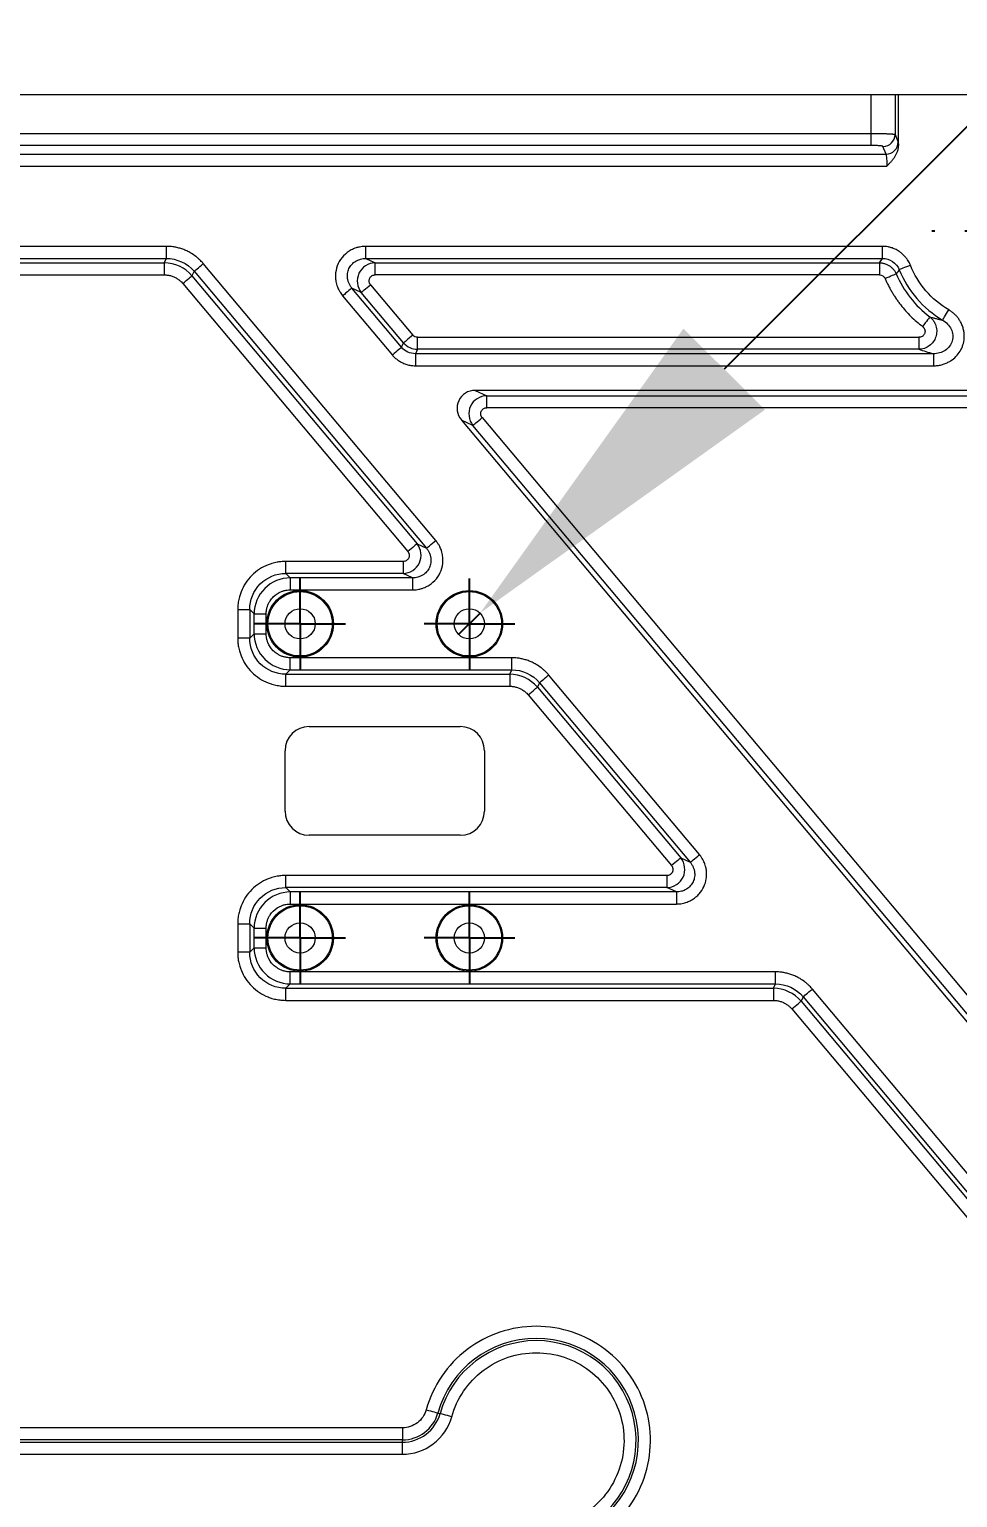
# Model space of a CAD drawing. Header units: millimetres. Extents: x 410 to 793, y 6 to 277.
# Drawn here: x 683.13 to 694.1, y 154.77 to 172.13 of the extents above; entities that cross this region are included whole.
import ezdxf

# ---------------------------------------------------------------- set-up
doc = ezdxf.new("R2010")
doc.units = ezdxf.units.MM
doc.header["$PDSIZE"] = -1
doc.layers.add('图框', color=7, linetype='Continuous')
doc.styles.add('SLDTEXTSTYLE4', font='TXT', dxfattribs={"width": 0.7})
doc.dimstyles.new('SLDDIMSTYLE2', dxfattribs={"dimtxt": 2.916667, "dimasz": 4.08, "dimexe": 0, "dimexo": 0.0625, "dimgap": 0.729167, "dimtad": 2, "dimdec": 1, "dimlfac": 7, "dimrnd": 1e-09, "dimzin": 12, "dimdsep": 46, "dimtxsty": 'SLDTEXTSTYLE4', "dimblk1": 'NONE', "dimsah": 1, "dimcen": 0, "dimadec": 0, "dimazin": 3, "dimtfac": 1, "dimtdec": 1, "dimtmove": 0, "dimatfit": 3, "dimldrblk": 'NONE', "dimfxl": 1, "dimfrac": 2, "dimtolj": 1, "dimtzin": 12, "dimarcsym": 0})

# ---------------------------------------------------------------- blocks, each defined once
blk = doc.blocks.new('_D_17')
at = {"layer": 'Defpoints', "color": 0, "transparency": 16777216}
for p in [(688.458, 165.23), (688.205, 164.977)]:
    blk.add_point(p, dxfattribs=at)
at = {"layer": '图框', "color": 0, "lineweight": -2, "transparency": 16777216}
for p, q in [((709.569, 186.341), (691.343, 168.115)), ((688.205, 164.977), (688.458, 165.23))]:
    blk.add_line(p, q, dxfattribs=at)
at = {"layer": '图框', "color": 0, "transparency": 16777216}
blk.add_solid([(690.862, 168.595), (691.824, 167.634), (688.458, 165.23)], dxfattribs=at)
at = {"layer": '图框', "color": 0, "transparency": 16777216, "insert": (701.182, 183.109), "char_height": 2.9167, "attachment_point": 1, "rotation": 45, "style": 'SLDTEXTSTYLE4'}
blk.add_mtext('\\A1;4-M3', dxfattribs=at)
blk = doc.blocks.new('_NONE')
blk = doc.blocks.new('SW_CENTERMARKSYMBOL_63')
at = {"layer": '图框', "color": 0}
for p, q in [((0, 0.357), (0, 0.536)), ((0, 0), (0, 0.357)), ((-0.357, 0), (-0.536, 0)), ((0, 0), (-0.357, 0)), ((0, 0), (0, -0.357)), ((0, 0), (0.357, 0)), ((0.357, 0), (0.536, 0)), ((0, -0.357), (0, -0.536))]:
    blk.add_line(p, q, dxfattribs=at)
blk = doc.blocks.new('SW_CENTERMARKSYMBOL_64')
at = {"layer": '图框', "color": 0}
for p, q in [((0, 0.357), (0, 0.536)), ((0, 0), (0, 0.357)), ((-0.357, 0), (-0.536, 0)), ((0, 0), (-0.357, 0)), ((0, 0), (0, -0.357)), ((0, 0), (0.357, 0)), ((0.357, 0), (0.536, 0)), ((0, -0.357), (0, -0.536))]:
    blk.add_line(p, q, dxfattribs=at)
blk = doc.blocks.new('SW_CENTERMARKSYMBOL_65')
at = {"layer": '图框', "color": 0}
for p, q in [((0, 0.357), (0, 0.536)), ((0, 0), (0, 0.357)), ((-0.357, 0), (-0.536, 0)), ((0, 0), (-0.357, 0)), ((0, 0), (0, -0.357)), ((0, 0), (0.357, 0)), ((0.357, 0), (0.536, 0)), ((0, -0.357), (0, -0.536))]:
    blk.add_line(p, q, dxfattribs=at)
blk = doc.blocks.new('SW_CENTERMARKSYMBOL_66')
at = {"layer": '图框', "color": 0}
for p, q in [((0, 0.357), (0, 0.536)), ((0, 0), (0, 0.357)), ((-0.357, 0), (-0.536, 0)), ((0, 0), (-0.357, 0)), ((0, 0), (0, -0.357)), ((0, 0), (0.357, 0)), ((0.357, 0), (0.536, 0)), ((0, -0.357), (0, -0.536))]:
    blk.add_line(p, q, dxfattribs=at)
blk = doc.blocks.new('SW_CENTERMARKSYMBOL_83')
at = {"layer": '图框', "color": 0}
for p, q in [((0, 0.714), (0, 0.75)), ((0, 0), (0, 0.357)), ((-0.714, 0), (-0.75, 0)), ((0, 0), (-0.357, 0)), ((0, 0), (0, -0.357)), ((0, 0), (0.357, 0)), ((0.714, 0), (0.75, 0)), ((0, -0.714), (0, -0.75))]:
    blk.add_line(p, q, dxfattribs=at)

msp = doc.modelspace()

# ---------------------------------------------------------------- linework, layer by layer
at = {"color": 7, "linetype": 'Continuous', "lineweight": 15}
for p, q in [((675.4326, 171.3605), (693.077, 171.3605)), ((693.077, 171.3605), (693.077, 170.9021)), ((693.077, 171.3605), (693.3625, 171.3605)), ((693.3625, 171.3605), (693.3625, 170.89)), ((693.3625, 171.3605), (693.4028, 171.3605)), ((693.4028, 170.7598), (693.4028, 171.3605)), ((693.4028, 171.3605), (698.8048, 171.3605)), ((675.4326, 170.9021), (693.077, 170.9021)), ((693.077, 170.9021), (693.077, 170.7598)), ((693.3625, 170.89), (693.3985, 170.7999)), ((693.077, 170.7598), (675.4326, 170.7598)), ((693.2557, 170.6576), (693.2198, 170.7477)), ((679.0356, 170.6576), (693.2557, 170.6576)), ((679.0356, 170.5153), (693.2648, 170.5153)), ((684.7507, 169.5664), (675.2906, 169.5664)), ((684.7507, 169.4241), (684.7507, 169.5664)), ((693.2139, 169.5664), (687.1064, 169.5664)), ((687.1064, 169.4241), (687.1064, 169.5664)), ((693.2139, 169.4241), (693.2139, 169.5664)), ((675.2906, 169.4241), (684.7507, 169.4241)), ((681.0339, 169.3719), (684.7264, 169.3719)), ((684.7264, 169.3719), (684.7507, 169.4241)), ((684.7264, 169.3719), (684.7264, 169.2296)), ((687.934, 166.0891), (685.1868, 169.3631)), ((687.1064, 169.4241), (693.2139, 169.4241)), ((687.1064, 169.4241), (687.2183, 169.3719)), ((687.2183, 169.3719), (693.1791, 169.3719)), ((687.2183, 169.2296), (687.2183, 169.3719)), ((693.1791, 169.3719), (693.2139, 169.4241)), ((693.1791, 169.3719), (693.1791, 169.2296)), ((681.0339, 169.2296), (684.7264, 169.2296)), ((684.9444, 169.1279), (687.604, 165.9583)), ((685.0778, 169.2716), (685.0534, 169.2194)), ((685.0534, 169.2194), (687.7131, 166.0498)), ((685.0778, 169.2716), (687.8249, 165.9976)), ((687.1638, 169.1127), (687.6638, 168.5168)), ((693.1791, 169.2296), (687.2183, 169.2296)), ((686.8339, 168.9819), (687.4215, 168.2817)), ((687.5305, 168.3732), (686.9429, 169.0734)), ((687.0548, 169.0212), (686.9429, 169.0734)), ((687.5548, 168.4254), (687.0548, 169.0212)), ((687.5305, 168.3732), (687.5548, 168.4254)), ((687.7183, 168.3491), (687.7183, 168.4914)), ((687.7183, 168.4914), (693.6444, 168.4914)), ((693.6444, 168.4914), (693.6444, 168.3491)), ((687.7183, 168.3491), (687.694, 168.2969)), ((687.694, 168.2969), (687.694, 168.1546)), ((693.8153, 168.2969), (687.694, 168.2969)), ((693.6444, 168.3491), (687.7183, 168.3491)), ((693.8153, 168.2969), (693.8153, 168.1546)), ((687.694, 168.1546), (693.8153, 168.1546)), ((697.6768, 167.8641), (688.4006, 167.8641)), ((688.4006, 167.8641), (688.5369, 167.8005)), ((688.5369, 167.8005), (696.3149, 167.8005)), ((688.5369, 167.6582), (688.5369, 167.8005)), ((688.4824, 167.5413), (698.7435, 155.3126)), ((696.3149, 167.6582), (688.5369, 167.6582)), ((688.237, 167.5134), (698.698, 155.0465)), ((688.3734, 167.4498), (688.237, 167.5134)), ((698.6345, 155.2211), (688.3734, 167.4498)), ((687.7131, 166.0498), (687.8249, 165.9976)), ((686.1627, 165.6991), (686.1627, 165.8414)), ((687.5495, 165.8414), (686.1627, 165.8414)), ((687.5495, 165.8414), (687.5495, 165.6991)), ((686.1627, 165.6991), (686.2149, 165.6469)), ((687.5495, 165.6991), (686.1627, 165.6991)), ((687.6614, 165.6469), (686.2149, 165.6469)), ((686.2149, 165.6469), (686.2149, 165.5046)), ((687.6614, 165.6469), (687.5495, 165.6991)), ((687.6614, 165.6469), (687.6614, 165.5046)), ((686.2149, 165.5046), (687.6614, 165.5046)), ((685.5935, 165.2722), (685.5935, 164.9346)), ((685.5935, 165.2722), (685.7358, 165.2722)), ((685.7358, 165.2722), (685.788, 165.22)), ((685.7358, 165.2722), (685.7358, 164.9346)), ((685.788, 164.9867), (685.788, 165.22)), ((685.788, 165.22), (685.9303, 165.22)), ((685.9303, 164.9867), (685.9303, 165.22)), ((685.7358, 164.9346), (685.5935, 164.9346)), ((685.788, 164.9867), (685.7358, 164.9346)), ((685.788, 164.9867), (685.9303, 164.9867)), ((688.8323, 164.7021), (686.2149, 164.7021)), ((686.2149, 164.5598), (686.2149, 164.7021)), ((688.8323, 164.5598), (688.8323, 164.7021)), ((686.1627, 164.5076), (686.2149, 164.5598)), ((686.1627, 164.5076), (688.808, 164.5076)), ((686.1627, 164.3653), (686.1627, 164.5076)), ((686.2149, 164.5598), (688.8323, 164.5598)), ((688.808, 164.5076), (688.8323, 164.5598)), ((688.808, 164.5076), (688.808, 164.3653)), ((691.0506, 162.3748), (689.2684, 164.4988)), ((686.1627, 164.3653), (688.808, 164.3653)), ((689.026, 164.2636), (690.7207, 162.244)), ((689.1594, 164.4073), (689.1351, 164.3551)), ((689.1351, 164.3551), (690.8297, 162.3355)), ((689.1594, 164.4073), (690.9416, 162.2833)), ((686.4387, 163.8891), (688.2244, 163.8891)), ((686.1529, 162.8891), (686.1529, 163.6034)), ((688.5101, 163.6034), (688.5101, 162.8891)), ((688.2244, 162.6034), (686.4387, 162.6034)), ((690.8297, 162.3355), (690.9416, 162.2833)), ((686.1627, 161.9848), (686.1627, 162.1271)), ((690.6662, 162.1271), (686.1627, 162.1271)), ((686.1627, 161.9848), (686.2149, 161.9326)), ((690.6662, 161.9848), (686.1627, 161.9848)), ((690.6662, 162.1271), (690.6662, 161.9848)), ((690.7781, 161.9326), (690.6662, 161.9848)), ((690.7781, 161.9326), (686.2149, 161.9326)), ((686.2149, 161.9326), (686.2149, 161.7903)), ((690.7781, 161.9326), (690.7781, 161.7903)), ((686.2149, 161.7903), (690.7781, 161.7903)), ((685.5935, 161.5579), (685.5935, 161.2203)), ((685.5935, 161.5579), (685.7358, 161.5579)), ((685.7358, 161.5579), (685.788, 161.5057)), ((685.7358, 161.5579), (685.7358, 161.2203)), ((685.788, 161.2725), (685.788, 161.5057)), ((685.788, 161.5057), (685.9303, 161.5057)), ((685.9303, 161.2725), (685.9303, 161.5057)), ((685.7358, 161.2203), (685.5935, 161.2203)), ((685.788, 161.2725), (685.7358, 161.2203)), ((685.788, 161.2725), (685.9303, 161.2725)), ((691.949, 160.9878), (686.2149, 160.9878)), ((686.2149, 160.8455), (686.2149, 160.9878)), ((691.949, 160.8455), (691.949, 160.9878)), ((686.1627, 160.7933), (686.2149, 160.8455)), ((686.1627, 160.7933), (691.9247, 160.7933)), ((686.1627, 160.651), (686.1627, 160.7933)), ((686.2149, 160.8455), (691.949, 160.8455)), ((691.9247, 160.7933), (691.949, 160.8455)), ((691.9247, 160.7933), (691.9247, 160.651)), ((698.9471, 152.9642), (692.3851, 160.7845)), ((686.1627, 160.651), (691.9247, 160.651)), ((692.276, 160.693), (692.2517, 160.6408)), ((692.2517, 160.6408), (698.7859, 152.8537)), ((692.276, 160.693), (698.8381, 152.8727)), ((692.1427, 160.5494), (698.6769, 152.7622)), ((687.9591, 155.7719), (687.9851, 155.7646)), ((687.5395, 155.5961), (642.5521, 155.5961)), ((687.5395, 155.5961), (687.5395, 155.4534)), ((687.5395, 155.4534), (642.5521, 155.4534)), ((642.5521, 155.4264), (687.5395, 155.4264)), ((687.5395, 155.4264), (687.5395, 155.4534)), ((687.5395, 155.2838), (687.5395, 155.4264)), ((642.5521, 155.2838), (687.5395, 155.2838))]:
    msp.add_line(p, q, dxfattribs=at)
at = {"color": 7, "linetype": 'Continuous', "lineweight": 15, "flags": 128}
for points in [[(685.0778, 169.2716), (685.0814, 169.2746), (685.0886, 169.2807), (685.0992, 169.2896), (685.1128, 169.301), (685.129, 169.3146), (685.1471, 169.3298), (685.1666, 169.3461), (685.1868, 169.3631)], [(693.544, 169.3434), (693.5195, 169.3335), (693.4959, 169.324), (693.474, 169.3152), (693.4544, 169.3073), (693.4379, 169.3007), (693.4251, 169.2956), (693.4163, 169.292), (693.4119, 169.2903)], [(684.9444, 169.1279), (684.9646, 169.1449), (684.9841, 169.1612), (685.0022, 169.1764), (685.0183, 169.19), (685.032, 169.2014), (685.0426, 169.2103), (685.0498, 169.2164), (685.0534, 169.2194)], [(687.0548, 169.0212), (687.0584, 169.0243), (687.0657, 169.0303), (687.0763, 169.0393), (687.0899, 169.0507), (687.106, 169.0642), (687.1242, 169.0794), (687.1436, 169.0958), (687.1638, 169.1127)], [(693.2444, 169.1866), (693.2686, 169.197), (693.292, 169.207), (693.3137, 169.2164), (693.3331, 169.2247), (693.3494, 169.2317), (693.3621, 169.2372), (693.3708, 169.2409), (693.3752, 169.2428)], [(686.9429, 169.0734), (686.9393, 169.0704), (686.9321, 169.0643), (686.9214, 169.0554), (686.9078, 169.044), (686.8917, 169.0304), (686.8736, 169.0152), (686.8541, 168.9989), (686.8339, 168.9819)], [(693.9239, 168.6942), (693.9263, 168.6982), (693.9311, 168.7064), (693.9382, 168.7183), (693.9472, 168.7336), (693.9579, 168.7517), (693.97, 168.7721), (693.9829, 168.794), (693.9963, 168.8167)], [(693.7738, 168.7324), (693.7709, 168.7286), (693.7652, 168.7211), (693.7568, 168.7101), (693.746, 168.696), (693.7333, 168.6792), (693.7189, 168.6604), (693.7035, 168.6401), (693.6876, 168.6192)], [(687.6638, 168.5168), (687.6436, 168.4999), (687.6242, 168.4835), (687.606, 168.4683), (687.5899, 168.4548), (687.5763, 168.4434), (687.5657, 168.4345), (687.5584, 168.4284), (687.5548, 168.4254)], [(687.5305, 168.3732), (687.5268, 168.3701), (687.5196, 168.3641), (687.509, 168.3552), (687.4954, 168.3437), (687.4792, 168.3302), (687.4611, 168.315), (687.4416, 168.2986), (687.4215, 168.2817)], [(688.3734, 167.4498), (688.377, 167.4528), (688.3843, 167.4589), (688.3949, 167.4678), (688.4085, 167.4792), (688.4246, 167.4928), (688.4427, 167.508), (688.4622, 167.5243), (688.4824, 167.5413)], [(687.7131, 166.0498), (687.7094, 166.0467), (687.7022, 166.0407), (687.6916, 166.0318), (687.678, 166.0203), (687.6618, 166.0068), (687.6437, 165.9916), (687.6242, 165.9752), (687.604, 165.9583)], [(687.8249, 165.9976), (687.8286, 166.0007), (687.8358, 166.0067), (687.8464, 166.0156), (687.86, 166.0271), (687.8762, 166.0406), (687.8943, 166.0558), (687.9138, 166.0722), (687.934, 166.0891)], [(689.1594, 164.4073), (689.163, 164.4103), (689.1703, 164.4164), (689.1809, 164.4253), (689.1945, 164.4367), (689.2106, 164.4503), (689.2287, 164.4655), (689.2482, 164.4818), (689.2684, 164.4988)], [(689.026, 164.2636), (689.0462, 164.2806), (689.0657, 164.2969), (689.0838, 164.3121), (689.1, 164.3257), (689.1136, 164.3371), (689.1242, 164.346), (689.1314, 164.3521), (689.1351, 164.3551)], [(690.8297, 162.3355), (690.8261, 162.3325), (690.8188, 162.3264), (690.8082, 162.3175), (690.7946, 162.3061), (690.7785, 162.2925), (690.7604, 162.2773), (690.7409, 162.261), (690.7207, 162.244)], [(690.9416, 162.2833), (690.9452, 162.2864), (690.9525, 162.2924), (690.9631, 162.3013), (690.9767, 162.3128), (690.9928, 162.3263), (691.011, 162.3415), (691.0304, 162.3579), (691.0506, 162.3748)], [(692.276, 160.693), (692.2797, 160.6961), (692.2869, 160.7021), (692.2975, 160.711), (692.3111, 160.7224), (692.3273, 160.736), (692.3454, 160.7512), (692.3649, 160.7676), (692.3851, 160.7845)], [(692.1427, 160.5494), (692.1629, 160.5663), (692.1824, 160.5826), (692.2005, 160.5978), (692.2166, 160.6114), (692.2302, 160.6228), (692.2408, 160.6317), (692.2481, 160.6378), (692.2517, 160.6408)], [(687.8217, 155.8103), (687.8476, 155.803), (687.8727, 155.796), (687.8959, 155.7896), (687.9164, 155.7838), (687.9335, 155.779), (687.9466, 155.7754), (687.9553, 155.773), (687.9591, 155.7719)], [(688.1225, 155.7263), (688.0965, 155.7335), (688.0715, 155.7405), (688.0483, 155.747), (688.0278, 155.7527), (688.0106, 155.7575), (687.9975, 155.7612), (687.9889, 155.7636), (687.9851, 155.7646)]]:
    msp.add_lwpolyline(points, dxfattribs=at)
at = {"color": 7, "linetype": 'Continuous', "lineweight": 15}
for centre, radius in [((686.3315, 165.1034), 0.3929), ((686.3315, 165.1034), 0.3804), ((688.3315, 165.1034), 0.3929), ((688.3315, 165.1034), 0.3804), ((686.3315, 165.1034), 0.1786), ((688.3315, 165.1034), 0.1786), ((686.3315, 161.3891), 0.3929), ((686.3315, 161.3891), 0.3804), ((688.3315, 161.3891), 0.3929), ((688.3315, 161.3891), 0.3804), ((686.3315, 161.3891), 0.1786), ((688.3315, 161.3891), 0.1786)]:
    msp.add_circle(centre, radius, dxfattribs=at)
for centre, radius, start, end in [((693.2195, 170.8908), 0.1431, 270.1136, 359.70329), ((693.2554, 170.8007), 0.1431, 270.11274, 359.70415), ((694.5458, 169.7462), 1.2221, 201.90606, 239.41106), ((694.5458, 169.7462), 1.2743, 203.27034, 232.71062), ((686.4387, 163.6034), 0.2857, 90, 180), ((688.2244, 163.6034), 0.2857, 0, 90), ((686.4387, 162.8891), 0.2857, 180, 270), ((688.2244, 162.8891), 0.2857, 270, 0), ((689.1218, 155.4472), 1.2072, 301.26313, 164.39706), ((689.1218, 155.4472), 1.1802, 301.26313, 164.39706), ((687.5395, 155.8891), 0.4357, 270, 344.39706), ((687.5395, 155.8891), 0.4627, 270, 344.39706)]:
    msp.add_arc(centre, radius, start, end, dxfattribs=at)
msp.add_ellipse((688.4041, 167.649), major_axis=(0.1983, -0.0925), ratio=0.9792372, start_param=2.015219, end_param=4.2679663, dxfattribs=at)
for points, knots in [([(693.077, 170.9021), (693.084, 170.9021), (693.098, 170.9021), (693.119, 170.902), (693.14, 170.9018), (693.1609, 170.9016), (693.1815, 170.9012), (693.2017, 170.9009), (693.2214, 170.9004), (693.2404, 170.8999), (693.2586, 170.8993), (693.2758, 170.8986), (693.2925, 170.8978), (693.3089, 170.8969), (693.3246, 170.8958), (693.339, 170.8946), (693.3508, 170.8932), (693.3597, 170.8917), (693.3616, 170.8906), (693.3625, 170.89)], [0, 0, 0, 0, 0.0476348, 0.0957922, 0.1444728, 0.193677, 0.2434053, 0.2936581, 0.344436, 0.3957393, 0.4475685, 0.4999239, 0.553583, 0.6131707, 0.678686, 0.750128, 0.8274953, 0.9107865, 1, 1, 1, 1]), ([(693.2198, 170.7477), (693.2195, 170.7481), (693.219, 170.7489), (693.2166, 170.75), (693.2132, 170.7511), (693.2067, 170.7526), (693.1954, 170.7544), (693.1769, 170.7563), (693.1545, 170.7579), (693.1295, 170.759), (693.1034, 170.7597), (693.0858, 170.7598), (693.077, 170.7598)], [0, 0, 0, 0, 0.0604744, 0.1204677, 0.1804952, 0.2410714, 0.3707763, 0.5007267, 0.6302423, 0.7600056, 0.8799325, 1, 1, 1, 1]), ([(693.2648, 170.5153), (693.2733, 170.5238), (693.2903, 170.5409), (693.3156, 170.5678), (693.3389, 170.5953), (693.36, 170.6248), (693.3777, 170.6554), (693.3901, 170.6851), (693.3978, 170.7121), (693.402, 170.7359), (693.4025, 170.7519), (693.4028, 170.7598)], [0, 0, 0, 0, 0.1251256, 0.2502969, 0.383064, 0.5001578, 0.6266629, 0.7498317, 0.8338706, 0.9176559, 1, 1, 1, 1]), ([(693.3985, 170.7999), (693.3987, 170.7993), (693.3991, 170.798), (693.3998, 170.7945), (693.4004, 170.7899), (693.401, 170.7842), (693.4016, 170.7773), (693.4022, 170.7692), (693.4026, 170.763), (693.4028, 170.7598)], [0, 0, 0, 0, 0.1444081, 0.2872759, 0.4292102, 0.5708298, 0.7127574, 0.8556118, 1, 1, 1, 1]), ([(685.1868, 169.3631), (685.1822, 169.3683), (685.1718, 169.3806), (685.1528, 169.4004), (685.1282, 169.4238), (685.0914, 169.4543), (685.0455, 169.4855), (684.9938, 169.5128), (684.9458, 169.5327), (684.8985, 169.5477), (684.85, 169.5585), (684.8006, 169.5653), (684.7674, 169.566), (684.7507, 169.5664)], [0, 0, 0, 0, 0.0420299, 0.0972682, 0.165642, 0.2471019, 0.3860478, 0.4999716, 0.5996276, 0.6993573, 0.7992482, 0.8994125, 1, 1, 1, 1]), ([(687.1064, 169.5664), (687.1004, 169.5663), (687.086, 169.5661), (687.061, 169.564), (687.0292, 169.5588), (686.9856, 169.5472), (686.937, 169.5265), (686.8709, 169.4844), (686.8049, 169.4152), (686.7559, 169.3101), (686.7452, 169.2135), (686.7548, 169.1438), (686.7679, 169.0963), (686.7834, 169.0586), (686.8022, 169.0251), (686.8181, 169.0015), (686.829, 168.988), (686.8339, 168.9819)], [0, 0, 0, 0, 0.0223043, 0.0534236, 0.0932752, 0.141809, 0.2204966, 0.2882623, 0.4314901, 0.5684904, 0.7117183, 0.7850739, 0.8287413, 0.8943763, 0.9357844, 0.9710034, 1, 1, 1, 1]), ([(693.544, 169.3434), (693.5415, 169.3491), (693.536, 169.3622), (693.5252, 169.3835), (693.5101, 169.4085), (693.4841, 169.444), (693.4512, 169.4775), (693.4075, 169.5104), (693.366, 169.5337), (693.3209, 169.5509), (693.2818, 169.5605), (693.2468, 169.5655), (693.2245, 169.5661), (693.2139, 169.5664)], [0, 0, 0, 0, 0.0442216, 0.1008674, 0.1697637, 0.2508032, 0.4133745, 0.5003739, 0.6386019, 0.7500696, 0.8413122, 0.9246006, 1, 1, 1, 1]), ([(686.9429, 169.0734), (686.9391, 169.0781), (686.9316, 169.0873), (686.9217, 169.1023), (686.9132, 169.1179), (686.9059, 169.134), (686.9, 169.1506), (686.8954, 169.1675), (686.8917, 169.1866), (686.8892, 169.213), (686.8911, 169.2534), (686.9058, 169.3046), (686.9399, 169.355), (686.9761, 169.3846), (687.012, 169.4046), (687.0418, 169.4161), (687.0765, 169.4232), (687.0969, 169.4238), (687.1064, 169.4241)], [0, 0, 0, 0, 0.036994, 0.0736671, 0.1100749, 0.1462569, 0.1822402, 0.2180417, 0.2536728, 0.3020519, 0.380039, 0.5002603, 0.6228552, 0.7465212, 0.78275, 0.8747141, 0.941076, 1, 1, 1, 1]), ([(687.2183, 169.3719), (687.1374, 169.371), (687.0606, 169.3208), (686.9926, 169.1749), (687.0035, 169.0838), (687.0548, 169.0212)], [0, 0, 0, 0, 0.5, 0.5, 1, 1, 1, 1]), ([(693.1791, 169.3719), (693.1847, 169.3718), (693.1961, 169.3715), (693.2133, 169.3693), (693.2305, 169.3657), (693.2477, 169.3607), (693.2645, 169.3541), (693.2808, 169.3461), (693.2965, 169.3368), (693.3113, 169.3261), (693.3251, 169.3142), (693.3377, 169.3014), (693.3491, 169.2876), (693.3592, 169.2732), (693.368, 169.2583), (693.3728, 169.2479), (693.3752, 169.2428)], [0, 0, 0, 0, 0.0682637, 0.1379337, 0.2088208, 0.2807128, 0.3533772, 0.4265656, 0.5000185, 0.5734707, 0.6466569, 0.7193175, 0.7912042, 0.8620845, 0.9317462, 1, 1, 1, 1]), ([(693.4119, 169.2903), (693.4058, 169.2824), (693.3934, 169.2667), (693.3813, 169.2508), (693.3752, 169.2428)], [0, 0, 0, 0, 0.4956795, 1, 1, 1, 1]), ([(684.7264, 169.2296), (684.7333, 169.2295), (684.7472, 169.2292), (684.7678, 169.2268), (684.7882, 169.223), (684.8082, 169.2178), (684.8277, 169.2112), (684.8469, 169.2031), (684.8717, 169.1904), (684.8996, 169.1719), (684.9255, 169.1493), (684.9391, 169.134), (684.9444, 169.1279)], [0, 0, 0, 0, 0.0838757, 0.1674238, 0.2507436, 0.333915, 0.4170026, 0.5000613, 0.5851877, 0.7529487, 0.9026332, 1, 1, 1, 1]), ([(687.1638, 169.1127), (687.1619, 169.1152), (687.1581, 169.1201), (687.1536, 169.1284), (687.1502, 169.1371), (687.1479, 169.1461), (687.1468, 169.1543), (687.1468, 169.1651), (687.1485, 169.1766), (687.1531, 169.1889), (687.1596, 169.2003), (687.1698, 169.2119), (687.1842, 169.2218), (687.2007, 169.2284), (687.2124, 169.2292), (687.2183, 169.2296)], [0, 0, 0, 0, 0.0582284, 0.1159898, 0.1734762, 0.230787, 0.2879654, 0.3263375, 0.4315247, 0.5002159, 0.5689265, 0.6755999, 0.7829271, 0.8909417, 1, 1, 1, 1]), ([(693.2444, 169.1866), (693.2506, 169.1726), (693.2628, 169.1448), (693.2829, 169.1039), (693.3041, 169.0638), (693.3266, 169.0243), (693.3503, 168.9856), (693.3754, 168.9477), (693.4017, 168.9105), (693.4383, 168.862), (693.4869, 168.8037), (693.5496, 168.7377), (693.6161, 168.6757), (693.6637, 168.638), (693.6876, 168.6192)], [0, 0, 0, 0, 0.0627189, 0.1252471, 0.1876489, 0.2499892, 0.3123328, 0.3747447, 0.4372895, 0.5000317, 0.6252632, 0.7499892, 0.8747285, 1, 1, 1, 1]), ([(693.8153, 168.1546), (693.8232, 168.1548), (693.8392, 168.155), (693.8631, 168.1574), (693.8867, 168.161), (693.9101, 168.1662), (693.933, 168.1727), (693.9556, 168.1807), (693.9775, 168.1901), (693.9988, 168.2009), (694.0356, 168.2226), (694.084, 168.2617), (694.1258, 168.3149), (694.151, 168.3625), (694.1703, 168.4127), (694.1817, 168.4718), (694.1807, 168.5325), (694.1727, 168.5815), (694.1589, 168.6275), (694.1391, 168.6705), (694.1152, 168.7084), (694.0901, 168.7401), (694.0617, 168.769), (694.0306, 168.795), (694.0077, 168.8095), (693.9963, 168.8167)], [0, 0, 0, 0, 0.02546348, 0.05090121, 0.07631616, 0.10171067, 0.12708757, 0.15245115, 0.17780828, 0.20316945, 0.2285498, 0.31403507, 0.39950869, 0.44228038, 0.48523286, 0.57073369, 0.63225882, 0.67790812, 0.72840126, 0.78514953, 0.82803099, 0.87095687, 0.91393617, 0.95695639, 1, 1, 1, 1]), ([(693.7738, 168.7324), (693.7777, 168.7292), (693.7857, 168.7226), (693.7971, 168.7114), (693.8081, 168.6988), (693.8213, 168.681), (693.8351, 168.6568), (693.851, 168.6153), (693.8582, 168.5598), (693.8466, 168.4946), (693.8165, 168.4355), (693.7778, 168.3964), (693.7402, 168.3727), (693.7094, 168.3594), (693.6767, 168.351), (693.6549, 168.3497), (693.6444, 168.3491)], [0, 0, 0, 0, 0.0291327, 0.0597043, 0.0917319, 0.1252166, 0.1866121, 0.2502827, 0.3782418, 0.4996893, 0.6209168, 0.7492634, 0.807161, 0.8744208, 0.9401105, 1, 1, 1, 1]), ([(693.6876, 168.6192), (693.69, 168.6172), (693.6965, 168.6118), (693.7048, 168.6015), (693.7114, 168.5892), (693.7166, 168.573), (693.7173, 168.5561), (693.7135, 168.5395), (693.7075, 168.5259), (693.697, 168.5121), (693.6816, 168.5005), (693.6638, 168.4927), (693.6509, 168.4919), (693.6444, 168.4914)], [0, 0, 0, 0, 0.0519836, 0.1429536, 0.2202761, 0.2858613, 0.4281929, 0.4975284, 0.5712059, 0.6773478, 0.784407, 0.8920175, 1, 1, 1, 1]), ([(693.7738, 168.7324), (693.7862, 168.7289), (693.8105, 168.7222), (693.8482, 168.7123), (693.8855, 168.703), (693.9113, 168.6971), (693.9239, 168.6942)], [0, 0, 0, 0, 0.267951, 0.5239099, 0.7679123, 1, 1, 1, 1]), ([(693.9239, 168.6942), (693.9676, 168.6693), (694.0037, 168.6319), (694.0456, 168.5445), (694.0509, 168.4944), (694.0258, 168.4038), (693.9957, 168.3636), (693.915, 168.3098), (693.8653, 168.2961), (693.8153, 168.2969)], [0, 0, 0, 0, 0.25, 0.25, 0.5, 0.5, 0.75, 0.75, 1, 1, 1, 1]), ([(687.4215, 168.2817), (687.4263, 168.2761), (687.4361, 168.2649), (687.452, 168.2493), (687.4688, 168.2347), (687.4864, 168.2213), (687.5048, 168.2089), (687.5238, 168.1977), (687.5448, 168.1871), (687.5757, 168.174), (687.6158, 168.1622), (687.6584, 168.1555), (687.6839, 168.1549), (687.694, 168.1546)], [0, 0, 0, 0, 0.0719186, 0.1435849, 0.2150645, 0.2864116, 0.3576712, 0.4288814, 0.5000757, 0.5852213, 0.7529559, 0.9027095, 1, 1, 1, 1]), ([(688.5369, 167.8005), (688.456, 167.7996), (688.3792, 167.7493), (688.3112, 167.6035), (688.322, 167.5124), (688.3734, 167.4498)], [0, 0, 0, 0, 0.5, 0.5, 1, 1, 1, 1]), ([(688.4824, 167.5413), (688.4805, 167.5438), (688.4766, 167.5487), (688.4722, 167.557), (688.4688, 167.5657), (688.4665, 167.5747), (688.4654, 167.5829), (688.4654, 167.5937), (688.4671, 167.6051), (688.4717, 167.6174), (688.4782, 167.6289), (688.4884, 167.6405), (688.5028, 167.6504), (688.5193, 167.657), (688.531, 167.6578), (688.5369, 167.6582)], [0, 0, 0, 0, 0.0582284, 0.1159898, 0.1734762, 0.230787, 0.2879654, 0.3263375, 0.4315247, 0.5002159, 0.5689265, 0.6755999, 0.7829271, 0.8909417, 1, 1, 1, 1]), ([(687.5495, 165.6991), (687.6305, 165.7), (687.7073, 165.7502), (687.7753, 165.8961), (687.7644, 165.9872), (687.7131, 166.0498)], [0, 0, 0, 0, 0.5, 0.5, 1, 1, 1, 1]), ([(687.6614, 165.5046), (687.6674, 165.5047), (687.6818, 165.5049), (687.7069, 165.507), (687.7387, 165.5122), (687.7823, 165.5238), (687.8309, 165.5445), (687.8969, 165.5866), (687.963, 165.6558), (688.012, 165.7609), (688.0227, 165.8575), (688.0131, 165.9272), (688, 165.9747), (687.9844, 166.0124), (687.9657, 166.0459), (687.9498, 166.0696), (687.9389, 166.083), (687.934, 166.0891)], [0, 0, 0, 0, 0.0223043, 0.0534236, 0.0932752, 0.141809, 0.2204966, 0.2882623, 0.4314901, 0.5684904, 0.7117183, 0.7850739, 0.8287413, 0.8943763, 0.9357844, 0.9710034, 1, 1, 1, 1]), ([(687.8249, 165.9976), (687.8287, 165.993), (687.8363, 165.9837), (687.8461, 165.9687), (687.8547, 165.9531), (687.862, 165.937), (687.8679, 165.9205), (687.8725, 165.9036), (687.8762, 165.8844), (687.8787, 165.858), (687.8768, 165.8176), (687.862, 165.7664), (687.8279, 165.716), (687.7917, 165.6864), (687.7559, 165.6664), (687.7261, 165.6549), (687.6914, 165.6478), (687.671, 165.6472), (687.6614, 165.6469)], [0, 0, 0, 0, 0.036994, 0.0736671, 0.1100749, 0.1462569, 0.1822402, 0.2180417, 0.2536728, 0.3020519, 0.380039, 0.5002603, 0.6228552, 0.7465212, 0.78275, 0.8747141, 0.941076, 1, 1, 1, 1]), ([(686.1627, 165.8414), (686.1542, 165.8413), (686.134, 165.841), (686.0993, 165.8383), (686.0529, 165.8316), (686.0028, 165.8195), (685.9318, 165.795), (685.848, 165.7517), (685.7571, 165.6778), (685.6832, 165.5869), (685.6399, 165.5031), (685.6153, 165.4321), (685.6019, 165.3759), (685.5945, 165.3209), (685.5938, 165.2861), (685.5935, 165.2722)], [0, 0, 0, 0, 0.0286757, 0.0676426, 0.1168795, 0.1857985, 0.2405189, 0.3689574, 0.5000124, 0.6310674, 0.7595059, 0.8142221, 0.8831453, 0.9531317, 1, 1, 1, 1]), ([(687.604, 165.9583), (687.606, 165.9558), (687.6098, 165.9509), (687.6142, 165.9426), (687.6177, 165.9339), (687.6199, 165.9249), (687.621, 165.9167), (687.6211, 165.9059), (687.6193, 165.8945), (687.6147, 165.8822), (687.6082, 165.8707), (687.598, 165.8591), (687.5836, 165.8492), (687.5672, 165.8426), (687.5554, 165.8418), (687.5495, 165.8414)], [0, 0, 0, 0, 0.0582284, 0.1159898, 0.1734762, 0.230787, 0.2879654, 0.3263375, 0.4315247, 0.5002159, 0.5689265, 0.6755999, 0.7829271, 0.8909417, 1, 1, 1, 1]), ([(685.7358, 165.2722), (685.7355, 165.3848), (685.7812, 165.4957), (685.9391, 165.6536), (686.05, 165.6994), (686.1627, 165.6991)], [0, 0, 0, 0, 0.5, 0.5, 1, 1, 1, 1]), ([(686.2149, 165.6469), (686.1028, 165.6466), (685.9922, 165.6006), (685.8343, 165.4427), (685.7882, 165.3321), (685.788, 165.22)], [0, 0, 0, 0, 0.5, 0.5, 1, 1, 1, 1]), ([(685.9303, 165.22), (685.9304, 165.226), (685.9306, 165.2379), (685.9324, 165.2558), (685.9352, 165.2735), (685.9391, 165.291), (685.9441, 165.3082), (685.9503, 165.3257), (685.9604, 165.3488), (685.9794, 165.3826), (686.0239, 165.4376), (686.0793, 165.4739), (686.1328, 165.4931), (686.1609, 165.5001), (686.1905, 165.5041), (686.2079, 165.5045), (686.2149, 165.5046)], [0, 0, 0, 0, 0.0402402, 0.0804154, 0.1205474, 0.1606514, 0.2007367, 0.2408091, 0.2859222, 0.3695569, 0.5007722, 0.7592256, 0.7994588, 0.8830023, 0.9530407, 1, 1, 1, 1]), ([(685.5935, 164.9346), (685.5936, 164.926), (685.5938, 164.9059), (685.5966, 164.8711), (685.6032, 164.8248), (685.6154, 164.7746), (685.6399, 164.7036), (685.6832, 164.6199), (685.7571, 164.5289), (685.848, 164.4551), (685.9318, 164.4118), (686.0028, 164.3872), (686.059, 164.3737), (686.114, 164.3664), (686.1488, 164.3656), (686.1627, 164.3653)], [0, 0, 0, 0, 0.0286757, 0.0676426, 0.1168795, 0.1857985, 0.2405189, 0.3689574, 0.5000124, 0.6310674, 0.7595059, 0.8142222, 0.8831453, 0.9531317, 1, 1, 1, 1]), ([(686.1627, 164.5076), (686.05, 164.5073), (685.9391, 164.5531), (685.7812, 164.711), (685.7355, 164.8219), (685.7358, 164.9346)], [0, 0, 0, 0, 0.5, 0.5, 1, 1, 1, 1]), ([(685.788, 164.9867), (685.7882, 164.8746), (685.8343, 164.7641), (685.9922, 164.6061), (686.1028, 164.5601), (686.2149, 164.5598)], [0, 0, 0, 0, 0.5, 0.5, 1, 1, 1, 1]), ([(686.2149, 164.7021), (686.2089, 164.7022), (686.1969, 164.7024), (686.1791, 164.7042), (686.1614, 164.707), (686.1439, 164.7109), (686.1267, 164.7159), (686.1091, 164.7221), (686.0861, 164.7322), (686.0523, 164.7513), (685.9973, 164.7958), (685.961, 164.8512), (685.9418, 164.9047), (685.9348, 164.9327), (685.9308, 164.9624), (685.9304, 164.9798), (685.9303, 164.9867)], [0, 0, 0, 0, 0.04024024, 0.08041536, 0.12054743, 0.1606514, 0.20073674, 0.24080911, 0.28592223, 0.36955691, 0.50077224, 0.75922558, 0.79945884, 0.88300229, 0.95304071, 1, 1, 1, 1]), ([(689.2684, 164.4988), (689.2639, 164.5041), (689.2534, 164.5163), (689.2345, 164.5361), (689.2098, 164.5595), (689.173, 164.5901), (689.1271, 164.6212), (689.0754, 164.6485), (689.0274, 164.6684), (688.9801, 164.6834), (688.9316, 164.6942), (688.8822, 164.701), (688.849, 164.7017), (688.8323, 164.7021)], [0, 0, 0, 0, 0.0420299, 0.0972682, 0.1656419, 0.2471019, 0.3860478, 0.4999716, 0.5996276, 0.6993573, 0.7992482, 0.8994125, 1, 1, 1, 1]), ([(688.808, 164.3653), (688.8149, 164.3652), (688.8288, 164.3649), (688.8494, 164.3625), (688.8698, 164.3587), (688.8898, 164.3535), (688.9094, 164.3469), (688.9286, 164.3388), (688.9533, 164.3261), (688.9812, 164.3077), (689.0072, 164.285), (689.0207, 164.2697), (689.026, 164.2636)], [0, 0, 0, 0, 0.0838757, 0.1674238, 0.2507436, 0.333915, 0.4170026, 0.5000613, 0.5851877, 0.7529487, 0.9026331, 1, 1, 1, 1]), ([(690.6662, 161.9848), (690.7471, 161.9857), (690.8239, 162.036), (690.8919, 162.1818), (690.8811, 162.2729), (690.8297, 162.3355)], [0, 0, 0, 0, 0.5, 0.5, 1, 1, 1, 1]), ([(690.7781, 161.7903), (690.7841, 161.7904), (690.7978, 161.7906), (690.8205, 161.7925), (690.8474, 161.7965), (690.8855, 161.8054), (690.9279, 161.8211), (690.9721, 161.8451), (691.0122, 161.8743), (691.0604, 161.9212), (691.107, 161.9927), (691.1318, 162.0744), (691.1368, 162.1415), (691.1334, 162.1909), (691.1234, 162.2402), (691.107, 162.2858), (691.0865, 162.3251), (691.0682, 162.353), (691.0559, 162.3682), (691.0506, 162.3748)], [0, 0, 0, 0, 0.0224865, 0.0506, 0.0842995, 0.1235627, 0.1952561, 0.2514022, 0.3094783, 0.378561, 0.5000104, 0.6214599, 0.690537, 0.7486186, 0.8047596, 0.8764581, 0.9275619, 0.9687682, 1, 1, 1, 1]), ([(690.7207, 162.244), (690.7226, 162.2415), (690.7265, 162.2366), (690.7309, 162.2283), (690.7343, 162.2196), (690.7366, 162.2106), (690.7377, 162.2024), (690.7377, 162.1916), (690.736, 162.1802), (690.7314, 162.1679), (690.7249, 162.1564), (690.7147, 162.1448), (690.7003, 162.1349), (690.6838, 162.1283), (690.6721, 162.1275), (690.6662, 162.1271)], [0, 0, 0, 0, 0.0582284, 0.1159898, 0.1734762, 0.230787, 0.2879654, 0.3263375, 0.4315247, 0.5002159, 0.5689265, 0.6755999, 0.7829271, 0.8909417, 1, 1, 1, 1]), ([(690.9416, 162.2833), (690.9454, 162.2787), (690.953, 162.2694), (690.9628, 162.2544), (690.9714, 162.2388), (690.9786, 162.2227), (690.9846, 162.2062), (690.9892, 162.1893), (690.9928, 162.1701), (690.9953, 162.1437), (690.9935, 162.1033), (690.9787, 162.0521), (690.9446, 162.0018), (690.9084, 161.9721), (690.8725, 161.9521), (690.8428, 161.9407), (690.808, 161.9335), (690.7877, 161.9329), (690.7781, 161.9326)], [0, 0, 0, 0, 0.03699404, 0.0736671, 0.11007486, 0.14625695, 0.18224016, 0.2180417, 0.25367275, 0.30205188, 0.38003895, 0.50026026, 0.62285523, 0.74652121, 0.78275005, 0.87471415, 0.94107603, 1, 1, 1, 1]), ([(686.1627, 162.1271), (686.1542, 162.127), (686.134, 162.1268), (686.0993, 162.124), (686.0529, 162.1174), (686.0028, 162.1052), (685.9318, 162.0807), (685.848, 162.0374), (685.7571, 161.9635), (685.6832, 161.8726), (685.6399, 161.7888), (685.6153, 161.7178), (685.6019, 161.6616), (685.5945, 161.6066), (685.5938, 161.5718), (685.5935, 161.5579)], [0, 0, 0, 0, 0.0286757, 0.0676426, 0.1168795, 0.1857985, 0.2405189, 0.3689574, 0.5000124, 0.6310674, 0.7595059, 0.8142221, 0.8831453, 0.9531317, 1, 1, 1, 1]), ([(685.7358, 161.5579), (685.7355, 161.6706), (685.7812, 161.7815), (685.9391, 161.9394), (686.05, 161.9851), (686.1627, 161.9848)], [0, 0, 0, 0, 0.5, 0.5, 1, 1, 1, 1]), ([(686.2149, 161.9326), (686.1028, 161.9324), (685.9922, 161.8863), (685.8343, 161.7284), (685.7882, 161.6178), (685.788, 161.5057)], [0, 0, 0, 0, 0.5, 0.5, 1, 1, 1, 1]), ([(685.9303, 161.5057), (685.9304, 161.5117), (685.9306, 161.5236), (685.9324, 161.5415), (685.9352, 161.5592), (685.9391, 161.5767), (685.9441, 161.5939), (685.9503, 161.6115), (685.9604, 161.6345), (685.9794, 161.6683), (686.0239, 161.7233), (686.0793, 161.7596), (686.1328, 161.7788), (686.1609, 161.7858), (686.1905, 161.7898), (686.2079, 161.7902), (686.2149, 161.7903)], [0, 0, 0, 0, 0.0402402, 0.0804154, 0.1205474, 0.1606514, 0.2007367, 0.2408091, 0.2859222, 0.3695569, 0.5007722, 0.7592256, 0.7994588, 0.8830023, 0.9530407, 1, 1, 1, 1]), ([(685.5935, 161.2203), (685.5936, 161.2117), (685.5938, 161.1916), (685.5966, 161.1569), (685.6032, 161.1105), (685.6154, 161.0603), (685.6399, 160.9893), (685.6832, 160.9056), (685.7571, 160.8146), (685.848, 160.7408), (685.9318, 160.6975), (686.0028, 160.6729), (686.059, 160.6594), (686.114, 160.6521), (686.1488, 160.6513), (686.1627, 160.651)], [0, 0, 0, 0, 0.0286757, 0.0676426, 0.1168795, 0.1857985, 0.2405189, 0.3689574, 0.5000124, 0.6310674, 0.7595059, 0.8142221, 0.8831453, 0.9531317, 1, 1, 1, 1]), ([(686.1627, 160.7933), (686.05, 160.7931), (685.9391, 160.8388), (685.7812, 160.9967), (685.7355, 161.1076), (685.7358, 161.2203)], [0, 0, 0, 0, 0.5, 0.5, 1, 1, 1, 1]), ([(685.788, 161.2725), (685.7882, 161.1603), (685.8343, 161.0498), (685.9922, 160.8919), (686.1028, 160.8458), (686.2149, 160.8455)], [0, 0, 0, 0, 0.5, 0.5, 1, 1, 1, 1]), ([(686.2149, 160.9878), (686.2089, 160.9879), (686.1969, 160.9882), (686.1791, 160.9899), (686.1614, 160.9927), (686.1439, 160.9967), (686.1267, 161.0016), (686.1091, 161.0079), (686.0861, 161.0179), (686.0523, 161.037), (685.9973, 161.0815), (685.961, 161.1369), (685.9418, 161.1904), (685.9348, 161.2184), (685.9308, 161.2481), (685.9304, 161.2655), (685.9303, 161.2725)], [0, 0, 0, 0, 0.0402402, 0.0804154, 0.1205474, 0.1606514, 0.2007367, 0.2408091, 0.2859222, 0.3695569, 0.5007722, 0.7592256, 0.7994588, 0.8830023, 0.9530407, 1, 1, 1, 1]), ([(692.3851, 160.7845), (692.3805, 160.7898), (692.37, 160.802), (692.3511, 160.8219), (692.3265, 160.8452), (692.2896, 160.8758), (692.2437, 160.907), (692.1921, 160.9343), (692.1441, 160.9541), (692.0968, 160.9691), (692.0483, 160.9799), (691.9989, 160.9867), (691.9656, 160.9874), (691.949, 160.9878)], [0, 0, 0, 0, 0.0420299, 0.0972682, 0.1656419, 0.2471019, 0.3860478, 0.4999716, 0.5996276, 0.6993573, 0.7992482, 0.8994125, 1, 1, 1, 1]), ([(691.9247, 160.651), (691.9316, 160.6509), (691.9455, 160.6506), (691.9661, 160.6482), (691.9865, 160.6444), (692.0065, 160.6392), (692.026, 160.6326), (692.0452, 160.6245), (692.07, 160.6119), (692.0978, 160.5934), (692.1238, 160.5707), (692.1374, 160.5554), (692.1427, 160.5494)], [0, 0, 0, 0, 0.0838757, 0.1674238, 0.2507436, 0.333915, 0.4170026, 0.5000613, 0.5851877, 0.7529487, 0.9026331, 1, 1, 1, 1]), ([(689.8223, 154.2934), (690.0742, 154.4463), (690.2691, 154.6774), (690.4855, 155.2255), (690.5011, 155.5274), (690.3422, 156.0949), (690.1721, 156.3448), (689.7026, 156.7008), (689.416, 156.7971), (688.8267, 156.797), (688.5402, 156.7004), (688.0709, 156.3441), (687.9009, 156.094), (687.8217, 155.8103)], [0, 0, 0, 0, 0.1666667, 0.1666667, 0.3333333, 0.3333333, 0.5, 0.5, 0.6666667, 0.6666667, 0.8333333, 0.8333333, 1, 1, 1, 1]), ([(688.1225, 155.7263), (688.1834, 155.9444), (688.314, 156.1366), (688.6747, 156.4105), (688.895, 156.4847), (689.3479, 156.4848), (689.5682, 156.4108), (689.9291, 156.1371), (690.0598, 155.945), (690.182, 155.5089), (690.17, 155.2768), (690.0036, 154.8555), (689.8538, 154.6778), (689.6602, 154.5603)], [0, 0, 0, 0, 0.1666667, 0.1666667, 0.3333333, 0.3333333, 0.5, 0.5, 0.6666667, 0.6666667, 0.8333333, 0.8333333, 1, 1, 1, 1]), ([(687.8217, 155.8103), (687.8045, 155.7487), (687.7676, 155.6944), (687.6657, 155.617), (687.6034, 155.5961), (687.5395, 155.5961)], [0, 0, 0, 0, 0.5, 0.5, 1, 1, 1, 1]), ([(687.5395, 155.2838), (687.6716, 155.2838), (687.8002, 155.327), (688.0107, 155.4868), (688.0869, 155.599), (688.1225, 155.7263)], [0, 0, 0, 0, 0.5, 0.5, 1, 1, 1, 1])]:
    msp.add_open_spline(points, degree=3, knots=knots, dxfattribs=at)
for points in [[(693.2557, 170.6576), (693.2608, 170.6513), (693.2648, 170.5884), (693.2648, 170.5153)], [(685.0534, 169.2194), (684.9728, 169.3152), (684.8516, 169.3718), (684.7264, 169.3719)], [(684.7507, 169.4241), (684.876, 169.4242), (684.9973, 169.3677), (685.0778, 169.2716)], [(693.2139, 169.4241), (693.3002, 169.4244), (693.3798, 169.3709), (693.4119, 169.2903)], [(693.9963, 168.8167), (693.7917, 168.9376), (693.6326, 169.1228), (693.544, 169.3434)], [(693.1791, 169.2296), (693.2072, 169.2296), (693.2333, 169.2125), (693.2444, 169.1866)], [(687.5548, 168.4254), (687.5951, 168.3775), (687.6558, 168.3492), (687.7183, 168.3491)], [(687.7183, 168.4914), (687.6975, 168.4914), (687.6772, 168.5008), (687.6638, 168.5168)], [(687.694, 168.2969), (687.6313, 168.2968), (687.5707, 168.325), (687.5305, 168.3732)], [(693.6444, 168.3491), (693.6964, 168.3316), (693.7522, 168.3141), (693.8153, 168.2969)], [(689.1351, 164.3551), (689.0545, 164.4509), (688.9332, 164.5075), (688.808, 164.5076)], [(688.8323, 164.5598), (688.9577, 164.5599), (689.0789, 164.5034), (689.1594, 164.4073)], [(692.2517, 160.6408), (692.1711, 160.7367), (692.0499, 160.7932), (691.9247, 160.7933)], [(691.949, 160.8455), (692.0743, 160.8457), (692.1956, 160.7891), (692.276, 160.693)]]:
    msp.add_open_spline(points, degree=3, dxfattribs=at)

# ---------------------------------------------------------------- block references
at = {"layer": '图框'}
for name, p in [('SW_CENTERMARKSYMBOL_83', (694.5458, 169.7462)), ('SW_CENTERMARKSYMBOL_66', (686.3315, 165.1034)), ('SW_CENTERMARKSYMBOL_65', (688.3315, 165.1034)), ('SW_CENTERMARKSYMBOL_64', (686.3315, 161.3891)), ('SW_CENTERMARKSYMBOL_63', (688.3315, 161.3891))]:
    msp.add_blockref(name, p, dxfattribs=at)

# ---------------------------------------------------------------- dimensions: what is measured, and where the dimension line sits
at = {"layer": '图框', "color": 3}
dim = msp.add_diameter_dim_2p(p1=(688.2052, 164.9771), p2=(688.4578, 165.2296), text='4-M3', dimstyle='SLDDIMSTYLE2', override={"dimpost": '<>'}, dxfattribs=at)
dim.commit()
dim.dimension.update_dxf_attribs({"geometry": '_D_17', "text_midpoint": (706.4064, 183.1782), "dimtype": 163})

doc.saveas('drawing.dxf')
